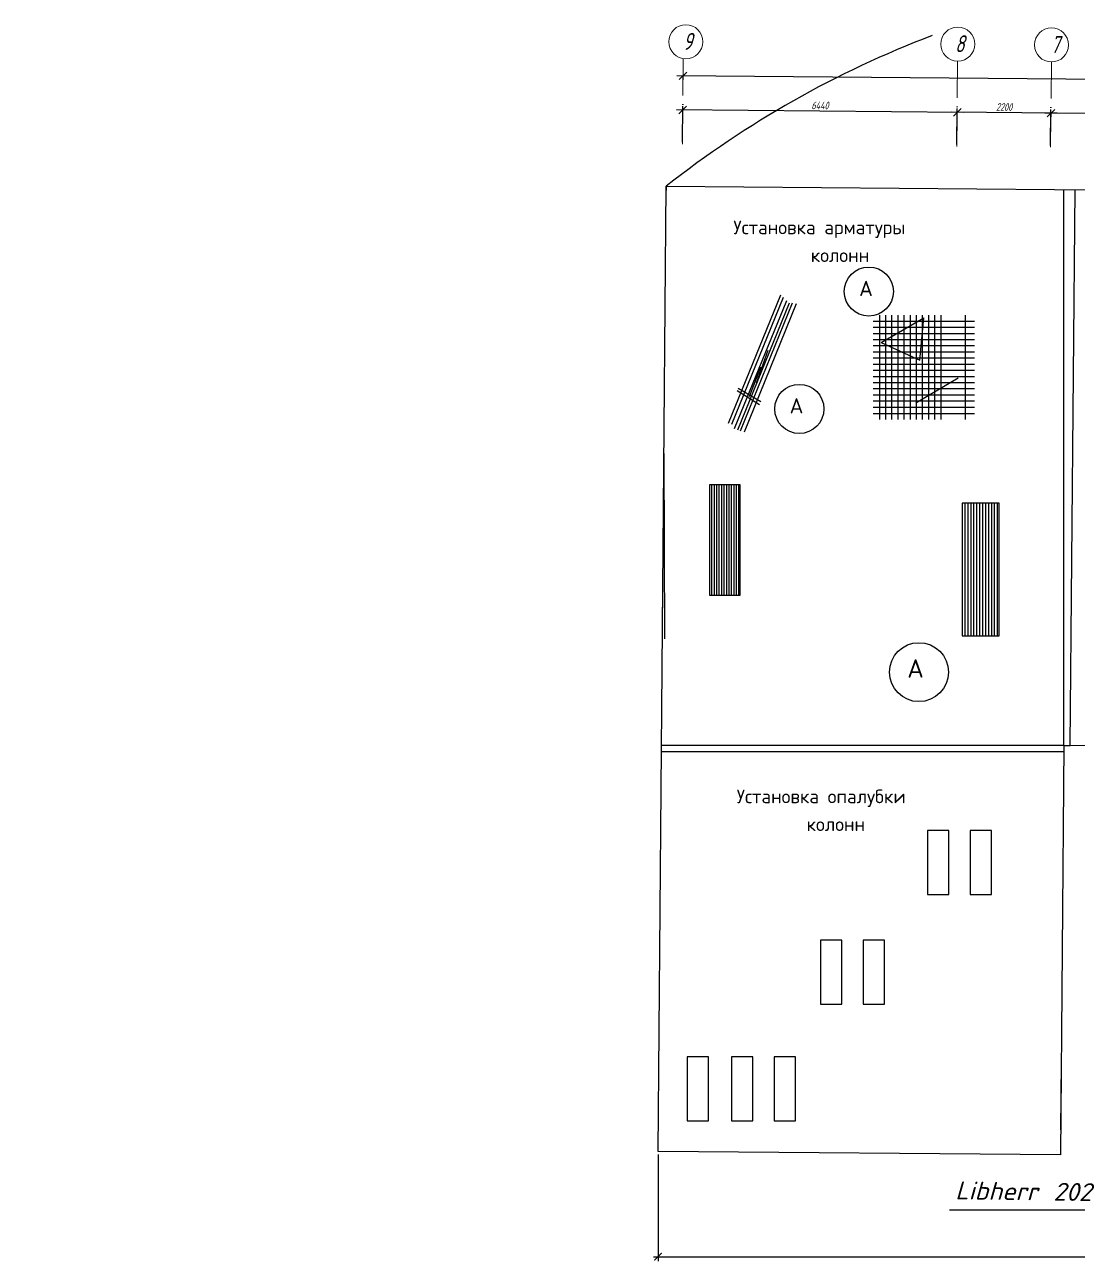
# Model space of a CAD drawing. Header units: millimetres. Extents: x 5763 to 12018931, y 39842 to 3600577.
# Drawn here: x 698906 to 733478, y 904028 to 944629 of the extents above; entities that cross this region are included whole.
import ezdxf

# ---------------------------------------------------------------- set-up
doc = ezdxf.new("R2010")
doc.units = ezdxf.units.MM
doc.linetypes.add('ACAD_ISO10W100', pattern=[18, 12, -3, 0, -3])
for name, color, linetype in [('!Форматы', 7, 'Continuous'), ('Архитектура', 7, 'Continuous'), ('доп сетки', 120, 'Continuous'), ('Размеры', 7, 'Continuous')]:
    doc.layers.add(name, color=color, linetype=linetype)
doc.layers.add('0.25', color=7, linetype='Continuous', lineweight=25)
doc.layers.add('разм', color=5, linetype='Continuous', lineweight=15)
doc.styles.add('ISOCPEUR', font='isocpeur.ttf')
doc.styles.get("Standard").update_dxf_attribs({"font": 'romans.shx', "width": 0.7, "oblique": 15, "height": 500})
doc.styles.add('VSSP_ROMANS07', font='romans.shx', dxfattribs={"width": 0.7, "oblique": 15, "height": 250})
doc.styles.add('мой', font='txt.shx', dxfattribs={"width": 0.6, "oblique": 15, "height": 3.5})
doc.dimstyles.new('ISO-25', dxfattribs={"dimtxt": 500, "dimasz": 250, "dimexe": 150, "dimexo": 100, "dimgap": 125, "dimtad": 1, "dimtxsty": 'Standard', "dimblk": 'ARCHTICK', "dimcen": 25, "dimdle": 150, "dimadec": 0, "dimazin": 0, "dimtfac": 1, "dimtmove": 0, "dimatfit": 3, "dimfxl": 1, "dimarcsym": 0})
doc.dimstyles.new('VSSP-100', dxfattribs={"dimscale": 100, "dimtxt": 2.5, "dimasz": 2.5, "dimexe": 1.25, "dimexo": 0.625, "dimtad": 1, "dimdec": 0, "dimrnd": 0.001, "dimzin": 1, "dimtxsty": 'VSSP_ROMANS07', "dimblk": 'OBLIQUE', "dimcen": 2.5, "dimdle": 2, "dimaunit": 1, "dimadec": 3, "dimazin": 2, "dimtfac": 1, "dimtdec": 0, "dimtix": 1, "dimtmove": 2, "dimatfit": 3, "dimldrblk": 'OBLIQUE', "dimfxl": 1.25, "dimtolj": 1, "dimtzin": 0, "dimarcsym": 0})

# ---------------------------------------------------------------- blocks, each defined once
blk = doc.blocks.new('_OBLIQUE')
at = {"color": 0, "linetype": 'ByBlock'}
blk.add_line((-0.5, -0.5), (0.5, 0.5), dxfattribs=at)
blk = doc.blocks.new('*D274')
at = {"layer": 'Defpoints', "color": 0, "transparency": 16777216}
for p in [(720525, 942950), (720525, 942950), (761909, 942596)]:
    blk.add_point(p, dxfattribs=at)
at = {"layer": 'Архитектура', "color": 0, "lineweight": -2, "transparency": 16777216}
for p, q in [((762109, 942594), (720325, 942952)), ((720525, 942950), (720524, 942825)), ((761909, 942596), (761910, 942721))]:
    blk.add_line(p, q, dxfattribs=at)
at = {"layer": 'Архитектура', "color": 0, "lineweight": -2, "transparency": 16777216, "xscale": 250, "yscale": 250, "zscale": 250}
for p, rotation in [((720525, 942950), 179.5101678472692), ((761909, 942596), 359.5101678472692)]:
    blk.add_blockref('_OBLIQUE', p, dxfattribs=dict(at, rotation=rotation))
at = {"layer": 'Архитектура', "color": 0, "lineweight": 20, "transparency": 16777216, "insert": (741219, 942960), "char_height": 250, "attachment_point": 5, "rotation": 359.5102, "style": 'VSSP_ROMANS07'}
blk.add_mtext('\\A1;29560', dxfattribs=at)
blk = doc.blocks.new('*D275')
at = {"layer": 'Defpoints', "color": 0, "transparency": 16777216}
for p in [(753672, 941546), (753672, 941546), (757754, 941511)]:
    blk.add_point(p, dxfattribs=at)
at = {"layer": 'Архитектура', "color": 0, "lineweight": -2, "transparency": 16777216}
for p, q in [((757954, 941510), (753472, 941548)), ((753672, 941546), (753671, 941421)), ((757754, 941511), (757755, 941636))]:
    blk.add_line(p, q, dxfattribs=at)
at = {"layer": 'Архитектура', "color": 0, "lineweight": -2, "transparency": 16777216, "xscale": 250, "yscale": 250, "zscale": 250}
for p, rotation in [((753672, 941546), 179.5101678472692), ((757754, 941511), 359.5101678472692)]:
    blk.add_blockref('_OBLIQUE', p, dxfattribs=dict(at, rotation=rotation))
at = {"layer": 'Архитектура', "color": 0, "lineweight": 20, "transparency": 16777216, "insert": (755715, 941716), "char_height": 250, "width": 61153.46, "attachment_point": 5, "rotation": 359.5102, "style": 'VSSP_ROMANS07'}
blk.add_mtext('\\A1;2915', dxfattribs=at)
blk = doc.blocks.new('*D276')
at = {"layer": 'Defpoints', "color": 0, "transparency": 16777216}
for p in [(740227, 941661), (740217, 940541), (744726, 940503)]:
    blk.add_point(p, dxfattribs=at)
at = {"layer": 'Архитектура', "color": 0, "lineweight": -2, "transparency": 16777216}
for p, q in [((744936, 941621), (740027, 941663)), ((740218, 940604), (740228, 941786)), ((744727, 940565), (744737, 941748))]:
    blk.add_line(p, q, dxfattribs=at)
at = {"layer": 'Архитектура', "color": 0, "lineweight": -2, "transparency": 16777216, "xscale": 250, "yscale": 250, "zscale": 250}
for p, rotation in [((740227, 941661), 179.5101678472692), ((744736, 941623), 359.5101678472692)]:
    blk.add_blockref('_OBLIQUE', p, dxfattribs=dict(at, rotation=rotation))
at = {"layer": 'Архитектура', "color": 0, "lineweight": 20, "transparency": 16777216, "insert": (742483, 941830), "char_height": 250, "width": 87154.5, "attachment_point": 5, "rotation": 359.5102, "style": 'VSSP_ROMANS07'}
blk.add_mtext('\\A1;3220', dxfattribs=at)
blk = doc.blocks.new('*D291')
at = {"layer": 'Defpoints', "color": 0, "transparency": 16777216}
for p in [(729533, 941753), (729523, 940633), (732603, 940606)]:
    blk.add_point(p, dxfattribs=at)
at = {"layer": 'Архитектура', "color": 0, "lineweight": -2, "transparency": 16777216}
for p, q in [((732812, 941725), (729333, 941754)), ((729524, 940695), (729534, 941878)), ((732603, 940669), (732614, 941851))]:
    blk.add_line(p, q, dxfattribs=at)
at = {"layer": 'Архитектура', "color": 0, "lineweight": -2, "transparency": 16777216, "xscale": 250, "yscale": 250, "zscale": 250}
for p, rotation in [((729533, 941753), 179.5101678472692), ((732612, 941726), 359.5101678472692)]:
    blk.add_blockref('_OBLIQUE', p, dxfattribs=dict(at, rotation=rotation))
at = {"layer": 'Архитектура', "color": 0, "lineweight": 20, "transparency": 16777216, "insert": (731074, 941927), "char_height": 250, "attachment_point": 5, "rotation": 359.5102, "style": 'VSSP_ROMANS07'}
blk.add_mtext('\\A1;2200', dxfattribs=at)
blk = doc.blocks.new('*D292')
at = {"layer": 'Defpoints', "color": 0, "transparency": 16777216}
for p in [(720516, 941830), (720506, 940710), (729523, 940633)]:
    blk.add_point(p, dxfattribs=at)
at = {"layer": 'Архитектура', "color": 0, "lineweight": -2, "transparency": 16777216}
for p, q in [((720506, 940772), (720517, 941955)), ((729733, 941751), (720316, 941832)), ((729524, 940695), (729534, 941878))]:
    blk.add_line(p, q, dxfattribs=at)
at = {"layer": 'Архитектура', "color": 0, "lineweight": -2, "transparency": 16777216, "xscale": 250, "yscale": 250, "zscale": 250}
for p, rotation in [((720516, 941830), 179.5101678472692), ((729533, 941753), 359.5101678472692)]:
    blk.add_blockref('_OBLIQUE', p, dxfattribs=dict(at, rotation=rotation))
at = {"layer": 'Архитектура', "color": 0, "lineweight": 20, "transparency": 16777216, "insert": (725026, 941979), "char_height": 250, "attachment_point": 5, "rotation": 359.5102, "style": 'VSSP_ROMANS07'}
blk.add_mtext('\\A1;6440', dxfattribs=at)
blk = doc.blocks.new('*D277')
at = {"layer": '!Форматы', "color": 0, "lineweight": -2, "transparency": 16777216}
for p, q in [((740427, 941660), (732413, 941728)), ((732612, 941726), (732611, 941601)), ((740227, 941661), (740228, 941786))]:
    blk.add_line(p, q, dxfattribs=at)
at = {"layer": 'Defpoints', "color": 0, "transparency": 16777216}
for p in [(732612, 941726), (732612, 941726), (740227, 941661)]:
    blk.add_point(p, dxfattribs=at)
at = {"layer": '!Форматы', "color": 0, "lineweight": -2, "transparency": 16777216, "xscale": 250, "yscale": 250, "zscale": 250}
for p, rotation in [((732612, 941726), 179.5101678472692), ((740227, 941661), 359.5101678472692)]:
    blk.add_blockref('_OBLIQUE', p, dxfattribs=dict(at, rotation=rotation))
at = {"layer": '!Форматы', "color": 0, "lineweight": 20, "transparency": 16777216, "insert": (736421, 941881), "char_height": 250, "attachment_point": 5, "rotation": 359.5102, "style": 'VSSP_ROMANS07'}
blk.add_mtext('\\A1;5440', dxfattribs=at)
blk = doc.blocks.new('_ArchTick')
at = {"color": 0, "linetype": 'ByBlock', "const_width": 0.15}
blk.add_lwpolyline([(-0.5, -0.5), (0.5, 0.5)], dxfattribs=at)
blk = doc.blocks.new('*D300')
at = {"color": 0, "lineweight": -2, "transparency": 16777216}
for p, q in [((762190, 911510), (762190, 904028)), ((719707, 907534), (719707, 904028)), ((719557, 904178), (762340, 904178))]:
    blk.add_line(p, q, dxfattribs=at)
at = {"layer": 'Defpoints', "color": 0, "transparency": 16777216}
for p in [(762190, 911610), (719707, 907634), (762190, 904178)]:
    blk.add_point(p, dxfattribs=at)
at = {"color": 0, "lineweight": -2, "transparency": 16777216, "xscale": 250, "yscale": 250, "zscale": 250, "rotation": 180}
blk.add_blockref('_ArchTick', (719707, 904178), dxfattribs=at)
at = {"color": 0, "lineweight": -2, "transparency": 16777216, "xscale": 250, "yscale": 250, "zscale": 250}
blk.add_blockref('_ArchTick', (762190, 904178), dxfattribs=at)
at = {"color": 0, "transparency": 16777216, "insert": (740818, 904553), "char_height": 500, "attachment_point": 5}
blk.add_mtext('29560', dxfattribs=at)

msp = doc.modelspace()

# ---------------------------------------------------------------- linework, layer by layer
at = {"layer": '!Форматы', "lineweight": 20}
msp.add_line((732929.14031, 908346.84622), (732948.0389, 910557.36544), dxfattribs=at)
at = {"ltscale": 100}
for p, q in [((719977.53043, 939328.3602), (719976.33356, 939188.36532)), ((719902.51055, 930553.48087), (719901.01446, 930378.48726)), ((719902.51055, 930553.48087), (719919.32079, 924463.50407)), ((719858.68113, 925426.86822), (719860.17722, 925601.86183)), ((732783.28075, 907662.06816), (732783.28075, 907662.06816))]:
    msp.add_line(p, q, dxfattribs=at)
for p, q in [((733036.97547, 920960.04271), (733036.97547, 939216.70989)), ((733246.97547, 920960.04271), (733403.03212, 939213.58032)), ((727040.22178, 934191.00593), (728432.86652, 935004.49588)), ((728302.36924, 933612.0301), (728432.86652, 935004.49588)), ((727040.22178, 934191.00593), (728302.36924, 933612.0301)), ((728171.87195, 932219.56433), (729564.51669, 933033.05427)), ((733036.97547, 920960.04271), (719820.49249, 920960.04271)), ((733036.97547, 920960.04271), (733036.97547, 920750.04271)), ((733036.97547, 920960.04271), (733246.97547, 920960.04271)), ((733036.97547, 920750.04271), (719818.69711, 920750.04271)), ((729278.54876, 905712.87502), (735611.50598, 905712.87502))]:
    msp.add_line(p, q)
msp.add_arc((740492.49305, 913272.10507), 33163.11389, 110.811181031, 128.214543509)
at = {"layer": 'Архитектура', "color": 7, "linetype": 'ACAD_ISO10W100', "lineweight": 20, "ltscale": 100}
for p, q in [((720529.898, 943509.79061), (720505.96058, 940709.89308)), ((729546.97297, 943432.7001), (729523.03554, 940632.80257)), ((732626.86041, 943406.36894), (732602.92299, 940606.47141))]:
    msp.add_line(p, q, dxfattribs=at)
at = {"layer": 'Архитектура', "color": 7, "lineweight": 25}
msp.add_lwpolyline([(762279.15782, 922026.09005), (762190.11059, 911610.46857), (748974.59355, 911723.4532), (749052.39018, 920823.12065), (733036.97547, 920960.04271), (732922.07877, 907520.87641), (719706.56173, 907633.86104), (719977.53043, 939328.3602), (745484.60042, 939110.29026)], dxfattribs=at)
at = {"layer": 'Архитектура', "color": 7, "lineweight": 20}
for centre in [(720620.08461, 944069.04004), (720620.08461, 944069.04004), (729551.76045, 943992.67964), (729551.76045, 943992.67964), (732631.6479, 943966.34847), (732631.6479, 943966.34847)]:
    msp.add_circle(centre, 560, dxfattribs=at)
at = {"layer": 'доп сетки', "color": 0}
for p, q in [((723725.53722, 935750.96652), (722013.11602, 931539.7392)), ((723814.01478, 935673.8455), (722123.89406, 931500.93889)), ((723921.94714, 935567.88729), (722209.52595, 931356.65997)), ((724010.4247, 935490.76627), (722320.30398, 931317.85966)), ((724115.51359, 935490.5604), (722403.09239, 931279.33308)), ((724244.55825, 935464.78496), (722532.13705, 931253.55764)), ((726976.40749, 935089.16596), (726976.40749, 931661.96596)), ((727178.00749, 935089.16596), (727178.00749, 931661.96596)), ((727379.60749, 935089.16596), (727379.60749, 931661.96596)), ((727581.20749, 935089.16596), (727581.20749, 931661.96596)), ((727782.80749, 935089.16596), (727782.80749, 931661.96596)), ((727984.40749, 935089.16596), (727984.40749, 931661.96596)), ((728186.00749, 935089.16596), (728186.00749, 931661.96596)), ((728387.60749, 935089.16596), (728387.60749, 931661.96596)), ((728589.20749, 935089.16596), (728589.20749, 931661.96596)), ((728790.80749, 935089.16596), (728790.80749, 931661.96596)), ((728992.40749, 935089.16596), (728992.40749, 931661.96596)), ((729798.80749, 935089.16596), (729798.80749, 931661.96596)), ((730101.20749, 934887.56596), (726774.80749, 934887.56596)), ((730101.20749, 934685.96596), (726774.80749, 934685.96596)), ((730101.20749, 934484.36596), (726774.80749, 934484.36596)), ((730101.20749, 934282.76596), (726774.80749, 934282.76596)), ((723317.62654, 933930.45141), (722928.81798, 932858.35542)), ((730101.20749, 934081.16596), (726774.80749, 934081.16596)), ((730101.20749, 933879.56596), (726774.80749, 933879.56596)), ((730101.20749, 933677.96596), (726774.80749, 933677.96596)), ((730101.20749, 933476.36596), (726774.80749, 933476.36596)), ((722707.95787, 932418.68628), (723081.06242, 933400.80697)), ((730101.20749, 933274.76596), (726774.80749, 933274.76596)), ((730101.20749, 933073.16596), (726774.80749, 933073.16596)), ((723036.00093, 932151.64626), (722309.1532, 932612.8127)), ((723078.75752, 932245.58783), (722344.66974, 932690.37739)), ((730101.20749, 932871.56596), (726774.80749, 932871.56596)), ((730101.20749, 932669.96596), (726774.80749, 932669.96596)), ((730101.20749, 932468.36596), (726774.80749, 932468.36596)), ((730101.20749, 932266.76596), (726774.80749, 932266.76596)), ((730101.20749, 932065.16596), (726774.80749, 932065.16596)), ((726774.80749, 931863.56596), (730101.20749, 931863.56596)), ((721477.98529, 925895.37662), (721477.98529, 929524.17662)), ((721558.62529, 925895.37662), (721558.62529, 929524.17662)), ((721639.26529, 925895.37662), (721639.26529, 929524.17662)), ((721719.90529, 925895.37662), (721719.90529, 929524.17662)), ((721800.54529, 925895.37662), (721800.54529, 929524.17662)), ((721881.18529, 925895.37662), (721881.18529, 929524.17662)), ((721961.82529, 925895.37662), (721961.82529, 929524.17662)), ((722042.46529, 925895.37662), (722042.46529, 929524.17662)), ((722123.10529, 925895.37662), (722123.10529, 929524.17662)), ((722203.74529, 925895.37662), (722203.74529, 929524.17662)), ((722284.38529, 925895.37662), (722284.38529, 929524.17662)), ((722365.02529, 925895.37662), (722365.02529, 929524.17662)), ((729795.07439, 924566.51331), (729795.07439, 928921.07331)), ((729891.84239, 924566.51331), (729891.84239, 928921.07331)), ((729988.61039, 924566.51331), (729988.61039, 928921.07331)), ((730085.37839, 924566.51331), (730085.37839, 928921.07331)), ((730182.14639, 924566.51331), (730182.14639, 928921.07331)), ((730278.91439, 924566.51331), (730278.91439, 928921.07331)), ((730375.68239, 924566.51331), (730375.68239, 928921.07331)), ((730472.45039, 924566.51331), (730472.45039, 928921.07331)), ((730569.21839, 924566.51331), (730569.21839, 928921.07331)), ((730665.98639, 924566.51331), (730665.98639, 928921.07331)), ((730762.75439, 924566.51331), (730762.75439, 928921.07331)), ((730859.52239, 924566.51331), (730859.52239, 928921.07331))]:
    msp.add_line(p, q, dxfattribs=at)
for points in [[(721397.34529, 925895.37662), (722405.34529, 925895.37662), (722405.34529, 929524.17662), (721397.34529, 929524.17662)], [(729698.30639, 924566.51331), (730907.90639, 924566.51331), (730907.90639, 928921.07331), (729698.30639, 928921.07331)], [(728556.59591, 916072.07337), (729256.59591, 916072.07337), (729256.59591, 918172.07337), (728556.59591, 918172.07337)], [(729956.59591, 916072.07337), (730656.59591, 916072.07337), (730656.59591, 918172.07337), (729956.59591, 918172.07337)], [(725045.03555, 912471.09473), (725745.03555, 912471.09473), (725745.03555, 914571.09473), (725045.03555, 914571.09473)], [(726445.03555, 912471.09473), (727145.03555, 912471.09473), (727145.03555, 914571.09473), (726445.03555, 914571.09473)], [(720668.41723, 908638.8476), (721368.41723, 908638.8476), (721368.41723, 910738.8476), (720668.41723, 910738.8476)], [(722122.26467, 908638.8476), (722822.26467, 908638.8476), (722822.26467, 910738.8476), (722122.26467, 910738.8476)], [(723522.26467, 908638.8476), (724222.26467, 908638.8476), (724222.26467, 910738.8476), (723522.26467, 910738.8476)]]:
    msp.add_lwpolyline(points, close=True, dxfattribs=at)
at = {"layer": 'Размеры', "color": 0}
for centre, radius in [((726630.43445, 935866.90637), 806.4), ((724347.88776, 932013.57383), 806.4), ((728276.56608, 923371.72984), 967.68)]:
    msp.add_circle(centre, radius, dxfattribs=at)

# ---------------------------------------------------------------- texts
at = {"lineweight": 20, "attachment_point": 1, "style": 'ISOCPEUR'}
for insert, char_height in [((726311.0427, 936221.39829), 504), ((724028.49601, 932368.06575), 504), ((727893.29598, 923797.12015), 604.8)]:
    msp.add_mtext_dynamic_manual_height_columns('А', width=3.8166721, gutter_width=12.5, heights=[0], dxfattribs=dict(at, insert=insert, char_height=char_height))
at = {"layer": '0.25', "style": 'мой', "oblique": 15}
msp.add_text('Libherr 202', height=588, rotation=359.233818104, dxfattribs=at).set_placement((729467.33601, 906063.13063))
at = {"layer": 'Архитектура', "color": 7, "lineweight": 20, "style": 'VSSP_ROMANS07', "oblique": 15, "width": 0.7}
for s, p in [('9', (720527.27972, 943803.76384)), ('8', (729460.47017, 943727.39049)), ('7', (732604.19043, 943700.51359))]:
    msp.add_text(s, height=560, rotation=359.510167848, dxfattribs=at).set_placement(p)
at = {"layer": 'разм', "color": 0, "linetype": 'Continuous', "style": 'ISOCPEUR'}
for s, p in [('Установка арматуры', (722180.67605, 937750.19195)), ('колонн', (724725.2782, 936836.96708)), ('Установка опалубки ', (722291.29804, 919067.19085)), ('колонн', (724588.47374, 918153.96598))]:
    msp.add_text(s, height=449.54, dxfattribs=at).set_placement(p)

# ---------------------------------------------------------------- dimensions: what is measured, and where the dimension line sits
at = {"layer": '!Форматы', "color": 1, "lineweight": 20}
dim = msp.add_linear_dim(base=(732612.49796, 941726.43033), p1=(740226.81627, 941661.33254), p2=(732612.49796, 941726.43033), angle=179.510167847, text='5440', dimstyle='VSSP-100', override={"dimfxlon": 1}, dxfattribs=at)
dim.commit()
dim.dimension.update_dxf_attribs({"geometry": '*D277', "text_midpoint": (736421.26006, 941881.37458)})
dim = msp.add_linear_dim(base=(762190.11059, 904178.27098), p1=(719706.56173, 907633.86104), p2=(762190.11059, 911610.46857), text='29560', dimstyle='ISO-25')
dim.commit()
dim.dimension.update_dxf_attribs({"geometry": '*D300', "text_midpoint": (740817.64353, 904178.27098), "dimtype": 160})
at = {"layer": 'Архитектура', "color": 7, "lineweight": 20}
for base, p1, p2, text, override, picture, middle in [((720525.11052, 942949.81108), (761909.00038, 942596.00397), (720525.11052, 942949.81108), '29560', {"dimfxlon": 1}, '*D274', (741218.6584, 942960.40067)), ((740226.81627, 941661.33254), (744726.47543, 940502.8224), (740217.2413, 940541.37361), '3220', {"dimadec": 3, "dimfxl": 100}, '*D276', (742483.03629, 941829.55008)), ((720515.53555, 941829.85201), (729523.03554, 940632.80257), (720505.96058, 940709.89308), '6440', {"dimfxl": 100}, '*D292', (725025.67598, 941978.7999)), ((753672.33651, 941546.38151), (757754.30933, 941511.48313), (753672.33651, 941546.38151), '2915', {"dimfxlon": 1}, '*D275', (755714.92587, 941716.42547)), ((729532.61051, 941752.7615), (732602.92299, 940606.47141), (729523.03554, 940632.80257), '2200', {"dimadec": 3, "dimfxl": 100}, '*D291', (731074.15719, 941927.08906))]:
    dim = msp.add_linear_dim(base=base, p1=p1, p2=p2, angle=179.510167847, text=text, dimstyle='VSSP-100', override=override, dxfattribs=at)
    dim.commit()
    dim.dimension.update_dxf_attribs({"geometry": picture, "text_midpoint": middle})

doc.saveas('drawing.dxf')
